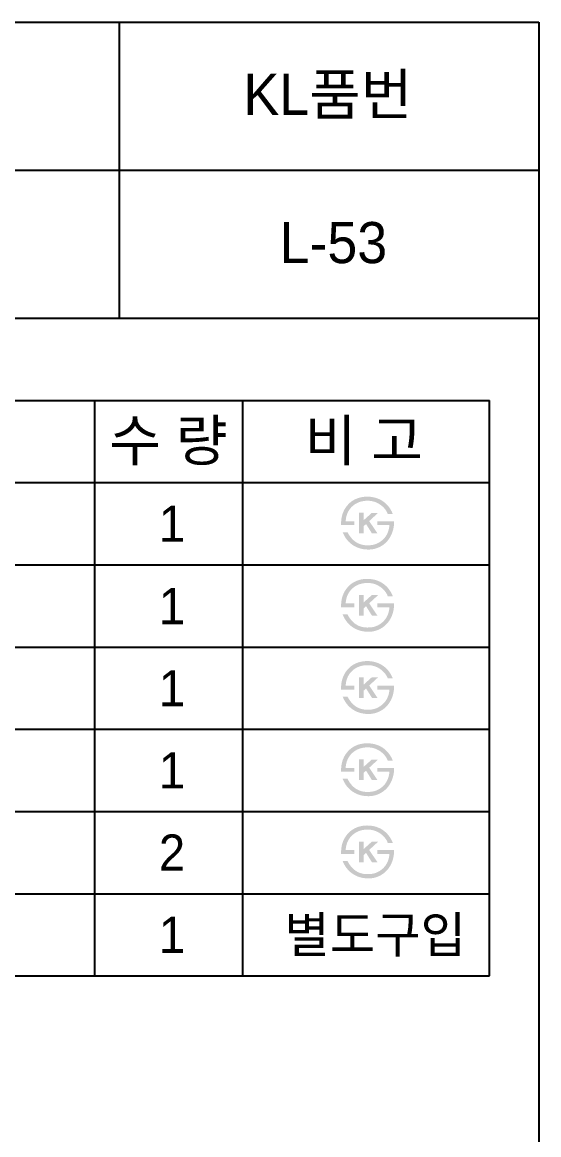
# Model space of a CAD drawing. Header units: millimetres. Extents: x 172273 to 179053, y 3729 to 6845.
# Drawn here: x 174056 to 174433, y 6033 to 6845 of the extents above; entities that cross this region are included whole.
import ezdxf
from ezdxf.enums import TextEntityAlignment as Align

# ---------------------------------------------------------------- set-up
doc = ezdxf.new("R2010")
doc.units = ezdxf.units.MM
doc.header["$LTSCALE"] = 0.5
doc.header["$MEASUREMENT"] = 0
doc.layers.add('TEXT', color=7, linetype='Continuous')
doc.layers.add('도각라인', color=7, linetype='Continuous')
doc.styles.add('타이틀', font='H2GTRM.TTF', dxfattribs={"height": 25})

msp = doc.modelspace()

# ---------------------------------------------------------------- hatches: boundary and pattern name
at = {"layer": 'TEXT'}
for points in [[(174288.41, 6478.3), (174288.39, 6478.79), (174288.38, 6479.28), (174288.37, 6479.77), (174288.38, 6480.26), (174288.4, 6480.74), (174288.43, 6481.23), (174288.47, 6481.71), (174288.51, 6482.18), (174288.57, 6482.66), (174288.64, 6483.13), (174288.72, 6483.6), (174288.81, 6484.07), (174288.91, 6484.53), (174289.02, 6485), (174289.14, 6485.46), (174289.27, 6485.92), (174289.41, 6486.38), (174289.57, 6486.84), (174289.73, 6487.29), (174289.91, 6487.73), (174290.1, 6488.16), (174290.29, 6488.59), (174290.49, 6489.02), (174290.71, 6489.43), (174290.93, 6489.84), (174291.17, 6490.24), (174291.41, 6490.63), (174291.67, 6491.02), (174291.93, 6491.4), (174292.2, 6491.77), (174292.49, 6492.14), (174293.09, 6492.87), (174293.42, 6493.24), (174293.75, 6493.6), (174294.09, 6493.94), (174294.43, 6494.27), (174294.79, 6494.6), (174295.15, 6494.91), (174295.53, 6495.21), (174295.91, 6495.5), (174296.3, 6495.78), (174296.7, 6496.05), (174297.1, 6496.3), (174297.52, 6496.55), (174297.94, 6496.79), (174298.37, 6497.01), (174298.81, 6497.22), (174299.3, 6497.44), (174299.79, 6497.65), (174300.29, 6497.84), (174300.79, 6498.02), (174301.3, 6498.18), (174301.82, 6498.33), (174302.35, 6498.46), (174302.88, 6498.59), (174303.43, 6498.69), (174303.97, 6498.79), (174304.53, 6498.87), (174305.09, 6498.94), (174305.66, 6498.99), (174306.24, 6499.03), (174306.83, 6499.06), (174307.42, 6499.07), (174308.34, 6499.04), (174308.79, 6499.02), (174309.23, 6498.99), (174309.67, 6498.95), (174310.11, 6498.9), (174310.54, 6498.84), (174310.97, 6498.78), (174311.39, 6498.71), (174311.81, 6498.63), (174312.22, 6498.55), (174312.63, 6498.45), (174313.04, 6498.35), (174313.44, 6498.25), (174313.83, 6498.13), (174314.22, 6498.01), (174314.61, 6497.87), (174314.99, 6497.74), (174315.37, 6497.59), (174315.74, 6497.43), (174316.11, 6497.27), (174316.47, 6497.1), (174316.83, 6496.93), (174317.18, 6496.74), (174317.53, 6496.55), (174317.88, 6496.35), (174318.22, 6496.14), (174318.56, 6495.93), (174318.89, 6495.7), (174319.22, 6495.47), (174319.54, 6495.23), (174319.86, 6494.99), (174320.36, 6494.57), (174320.85, 6494.14), (174321.32, 6493.7), (174321.78, 6493.23), (174322.23, 6492.76), (174322.66, 6492.26), (174323.07, 6491.75), (174323.47, 6491.22), (174323.85, 6490.67), (174324.22, 6490.11), (174324.57, 6489.53), (174324.91, 6488.93), (174325.24, 6488.32), (174325.54, 6487.69), (174325.84, 6487.05), (174326.11, 6486.39), (174326.11, 6486.39), (174322.39, 6486.39), (174322.39, 6486.39), (174322.32, 6486.6), (174322.24, 6486.81), (174322.16, 6487.02), (174322.07, 6487.22), (174321.98, 6487.43), (174321.89, 6487.64), (174321.79, 6487.84), (174321.68, 6488.04), (174321.57, 6488.24), (174321.46, 6488.45), (174321.34, 6488.65), (174321.21, 6488.84), (174321.08, 6489.04), (174320.95, 6489.24), (174320.81, 6489.44), (174320.67, 6489.63), (174320.52, 6489.82), (174320.37, 6490.02), (174320.05, 6490.4), (174319.72, 6490.78), (174319.36, 6491.15), (174318.99, 6491.52), (174318.6, 6491.88), (174318.18, 6492.24), (174317.75, 6492.6), (174317.48, 6492.81), (174317.2, 6493.02), (174316.92, 6493.22), (174316.63, 6493.41), (174316.35, 6493.6), (174316.06, 6493.78), (174315.77, 6493.95), (174315.47, 6494.12), (174315.18, 6494.28), (174314.88, 6494.43), (174314.58, 6494.58), (174314.28, 6494.71), (174313.97, 6494.85), (174313.67, 6494.97), (174313.36, 6495.09), (174313.05, 6495.2), (174312.73, 6495.31), (174312.42, 6495.41), (174312.1, 6495.5), (174311.78, 6495.58), (174311.45, 6495.66), (174311.13, 6495.73), (174310.8, 6495.79), (174310.47, 6495.85), (174310.14, 6495.9), (174309.8, 6495.95), (174309.47, 6495.98), (174309.13, 6496.01), (174308.79, 6496.04), (174308.44, 6496.06), (174308.1, 6496.07), (174307.75, 6496.07), (174307.33, 6496.06), (174306.92, 6496.05), (174306.51, 6496.03), (174306.11, 6496.01), (174305.71, 6495.97), (174305.32, 6495.93), (174304.93, 6495.88), (174304.54, 6495.82), (174304.16, 6495.75), (174303.78, 6495.68), (174303.41, 6495.6), (174303.04, 6495.51), (174302.68, 6495.41), (174302.32, 6495.3), (174301.96, 6495.19), (174301.61, 6495.07), (174301.27, 6494.94), (174300.93, 6494.8), (174300.59, 6494.66), (174300.26, 6494.5), (174299.93, 6494.34), (174299.61, 6494.17), (174299.29, 6494), (174298.97, 6493.81), (174298.66, 6493.62), (174298.36, 6493.42), (174298.06, 6493.22), (174297.76, 6493), (174297.47, 6492.78), (174297.18, 6492.55), (174296.9, 6492.31), (174296.62, 6492.06), (174296.34, 6491.8), (174296.07, 6491.53), (174295.81, 6491.26), (174295.55, 6490.98), (174295.3, 6490.7), (174295.06, 6490.41), (174294.83, 6490.12), (174294.61, 6489.82), (174294.4, 6489.52), (174294.19, 6489.21), (174293.99, 6488.9), (174293.8, 6488.58), (174293.62, 6488.26), (174293.44, 6487.93), (174293.28, 6487.59), (174293.12, 6487.25), (174292.97, 6486.91), (174292.83, 6486.56), (174292.7, 6486.21), (174292.57, 6485.85), (174292.46, 6485.48), (174292.35, 6485.11), (174292.25, 6484.73), (174292.16, 6484.35), (174292.07, 6483.97), (174292, 6483.58), (174291.93, 6483.18), (174291.87, 6482.78), (174291.82, 6482.37), (174291.78, 6481.96), (174291.74, 6481.54), (174291.71, 6481.12), (174291.72, 6481.12), (174297.93, 6481.12), (174297.93, 6481.12), (174297.93, 6481.12), (174297.93, 6478.3), (174297.93, 6478.3), (174297.93, 6478.3), (174288.41, 6478.3)], [(174327.02, 6481.12), (174327.02, 6480.59), (174327.02, 6480.07), (174327, 6479.55), (174326.97, 6479.03), (174326.93, 6478.51), (174326.88, 6478), (174326.82, 6477.49), (174326.75, 6476.98), (174326.66, 6476.48), (174326.56, 6475.98), (174326.46, 6475.48), (174326.34, 6474.99), (174326.21, 6474.5), (174326.07, 6474.01), (174325.92, 6473.53), (174325.75, 6473.05), (174325.59, 6472.58), (174325.41, 6472.13), (174325.22, 6471.68), (174325.03, 6471.23), (174324.82, 6470.8), (174324.6, 6470.37), (174324.38, 6469.95), (174324.14, 6469.53), (174323.9, 6469.13), (174323.65, 6468.73), (174323.38, 6468.33), (174323.11, 6467.95), (174322.83, 6467.57), (174322.54, 6467.19), (174322.24, 6466.83), (174321.93, 6466.47), (174321.6, 6466.12), (174321.27, 6465.78), (174320.94, 6465.45), (174320.59, 6465.13), (174320.24, 6464.82), (174319.89, 6464.52), (174319.52, 6464.23), (174319.15, 6463.95), (174318.78, 6463.69), (174318.39, 6463.43), (174318, 6463.18), (174317.6, 6462.94), (174317.2, 6462.71), (174316.79, 6462.49), (174316.37, 6462.29), (174315.95, 6462.09), (174315.51, 6461.89), (174315.06, 6461.71), (174314.61, 6461.54), (174314.16, 6461.38), (174313.71, 6461.23), (174313.25, 6461.1), (174312.79, 6460.98), (174312.33, 6460.87), (174311.86, 6460.78), (174311.39, 6460.7), (174310.91, 6460.63), (174310.43, 6460.57), (174309.95, 6460.53), (174309.46, 6460.49), (174308.97, 6460.47), (174308.48, 6460.47), (174307.68, 6460.47), (174306.89, 6460.51), (174306.12, 6460.56), (174305.36, 6460.64), (174304.61, 6460.75), (174304.24, 6460.81), (174303.87, 6460.88), (174303.51, 6460.95), (174303.15, 6461.04), (174302.79, 6461.12), (174302.44, 6461.22), (174302.09, 6461.31), (174301.74, 6461.42), (174301.39, 6461.53), (174301.05, 6461.65), (174300.71, 6461.77), (174300.38, 6461.9), (174300.04, 6462.04), (174299.71, 6462.18), (174299.39, 6462.33), (174299.06, 6462.49), (174298.74, 6462.65), (174298.43, 6462.81), (174298.11, 6462.99), (174297.8, 6463.17), (174297.49, 6463.35), (174296.86, 6463.75), (174296.55, 6463.97), (174296.24, 6464.19), (174295.93, 6464.41), (174295.63, 6464.65), (174295.34, 6464.88), (174295.05, 6465.13), (174294.76, 6465.38), (174294.48, 6465.63), (174294.21, 6465.89), (174293.94, 6466.16), (174293.68, 6466.43), (174293.42, 6466.71), (174293.17, 6467), (174292.92, 6467.29), (174292.68, 6467.59), (174292.44, 6467.89), (174292.21, 6468.2), (174291.98, 6468.51), (174291.76, 6468.83), (174291.54, 6469.16), (174291.33, 6469.49), (174291.12, 6469.83), (174290.92, 6470.17), (174290.72, 6470.52), (174290.53, 6470.88), (174290.35, 6471.24), (174290.17, 6471.61), (174289.82, 6472.36), (174289.49, 6473.14), (174289.49, 6473.14), (174293.03, 6473.14), (174293.04, 6473.14), (174293.31, 6472.62), (174293.59, 6472.13), (174293.87, 6471.65), (174294.17, 6471.18), (174294.46, 6470.72), (174294.77, 6470.28), (174295.08, 6469.86), (174295.4, 6469.44), (174295.72, 6469.05), (174296.05, 6468.66), (174296.38, 6468.29), (174296.73, 6467.93), (174297.08, 6467.59), (174297.43, 6467.27), (174297.79, 6466.95), (174298.16, 6466.65), (174298.43, 6466.44), (174298.71, 6466.24), (174298.98, 6466.05), (174299.27, 6465.87), (174299.55, 6465.69), (174299.84, 6465.52), (174300.13, 6465.35), (174300.42, 6465.19), (174300.72, 6465.04), (174301.02, 6464.9), (174301.33, 6464.77), (174301.64, 6464.64), (174301.95, 6464.52), (174302.26, 6464.4), (174302.58, 6464.3), (174302.9, 6464.2), (174303.23, 6464.11), (174303.56, 6464.02), (174303.89, 6463.94), (174304.22, 6463.87), (174304.56, 6463.81), (174304.9, 6463.75), (174305.25, 6463.7), (174305.6, 6463.66), (174305.95, 6463.63), (174306.3, 6463.6), (174306.66, 6463.58), (174307.02, 6463.57), (174307.39, 6463.56), (174307.76, 6463.56), (174308.13, 6463.57), (174309.16, 6463.6), (174309.49, 6463.62), (174309.81, 6463.64), (174310.13, 6463.67), (174310.45, 6463.71), (174310.77, 6463.75), (174311.09, 6463.8), (174311.4, 6463.86), (174311.72, 6463.92), (174312.03, 6463.99), (174312.34, 6464.07), (174312.64, 6464.15), (174312.95, 6464.24), (174313.25, 6464.34), (174313.55, 6464.45), (174313.85, 6464.56), (174314.14, 6464.67), (174314.44, 6464.8), (174314.73, 6464.93), (174315.02, 6465.06), (174315.31, 6465.21), (174315.59, 6465.36), (174315.88, 6465.51), (174316.16, 6465.68), (174316.44, 6465.85), (174316.72, 6466.03), (174316.99, 6466.21), (174317.27, 6466.4), (174317.54, 6466.6), (174317.81, 6466.8), (174318.08, 6467.01), (174318.38, 6467.27), (174318.68, 6467.54), (174318.97, 6467.81), (174319.26, 6468.08), (174319.53, 6468.37), (174319.79, 6468.66), (174320.05, 6468.95), (174320.3, 6469.25), (174320.54, 6469.56), (174320.77, 6469.87), (174320.99, 6470.19), (174321.2, 6470.52), (174321.4, 6470.85), (174321.6, 6471.19), (174321.79, 6471.53), (174321.97, 6471.88), (174322.14, 6472.24), (174322.3, 6472.6), (174322.45, 6472.97), (174322.59, 6473.34), (174322.73, 6473.72), (174322.86, 6474.11), (174322.98, 6474.5), (174323.08, 6474.9), (174323.19, 6475.3), (174323.28, 6475.71), (174323.36, 6476.13), (174323.44, 6476.55), (174323.5, 6476.98), (174323.56, 6477.41), (174323.61, 6477.85), (174323.65, 6478.3), (174323.65, 6478.3), (174314.74, 6478.3), (174314.74, 6478.3), (174314.74, 6478.3), (174314.74, 6481.12), (174314.74, 6481.12), (174314.74, 6481.12), (174327.01, 6481.12)], [(174304.92, 6481.95), (174310.69, 6487.17), (174315.32, 6487.17), (174308.88, 6481.23), (174314.92, 6472.22), (174310.87, 6472.22), (174306.59, 6479.06), (174304.92, 6477.58), (174304.92, 6472.22), (174301.38, 6472.22), (174301.38, 6487.3), (174304.92, 6487.3)], [(174288.41, 6418.3), (174288.39, 6418.79), (174288.38, 6419.28), (174288.37, 6419.77), (174288.38, 6420.26), (174288.4, 6420.74), (174288.43, 6421.23), (174288.47, 6421.71), (174288.51, 6422.18), (174288.57, 6422.66), (174288.64, 6423.13), (174288.72, 6423.6), (174288.81, 6424.07), (174288.91, 6424.53), (174289.02, 6425), (174289.14, 6425.46), (174289.27, 6425.92), (174289.41, 6426.38), (174289.57, 6426.84), (174289.73, 6427.29), (174289.91, 6427.73), (174290.1, 6428.16), (174290.29, 6428.59), (174290.49, 6429.02), (174290.71, 6429.43), (174290.93, 6429.84), (174291.17, 6430.24), (174291.41, 6430.63), (174291.67, 6431.02), (174291.93, 6431.4), (174292.2, 6431.77), (174292.49, 6432.14), (174293.09, 6432.87), (174293.42, 6433.24), (174293.75, 6433.6), (174294.09, 6433.94), (174294.43, 6434.27), (174294.79, 6434.6), (174295.15, 6434.91), (174295.53, 6435.21), (174295.91, 6435.5), (174296.3, 6435.78), (174296.7, 6436.05), (174297.1, 6436.3), (174297.52, 6436.55), (174297.94, 6436.79), (174298.37, 6437.01), (174298.81, 6437.22), (174299.3, 6437.44), (174299.79, 6437.65), (174300.29, 6437.84), (174300.79, 6438.02), (174301.3, 6438.18), (174301.82, 6438.33), (174302.35, 6438.46), (174302.88, 6438.59), (174303.43, 6438.69), (174303.97, 6438.79), (174304.53, 6438.87), (174305.09, 6438.94), (174305.66, 6438.99), (174306.24, 6439.03), (174306.83, 6439.06), (174307.42, 6439.07), (174308.34, 6439.04), (174308.79, 6439.02), (174309.23, 6438.99), (174309.67, 6438.95), (174310.11, 6438.9), (174310.54, 6438.84), (174310.97, 6438.78), (174311.39, 6438.71), (174311.81, 6438.63), (174312.22, 6438.55), (174312.63, 6438.45), (174313.04, 6438.35), (174313.44, 6438.25), (174313.83, 6438.13), (174314.22, 6438.01), (174314.61, 6437.87), (174314.99, 6437.74), (174315.37, 6437.59), (174315.74, 6437.43), (174316.11, 6437.27), (174316.47, 6437.1), (174316.83, 6436.93), (174317.18, 6436.74), (174317.53, 6436.55), (174317.88, 6436.35), (174318.22, 6436.14), (174318.56, 6435.93), (174318.89, 6435.7), (174319.22, 6435.47), (174319.54, 6435.23), (174319.86, 6434.99), (174320.36, 6434.57), (174320.85, 6434.14), (174321.32, 6433.7), (174321.78, 6433.23), (174322.23, 6432.76), (174322.66, 6432.26), (174323.07, 6431.75), (174323.47, 6431.22), (174323.85, 6430.67), (174324.22, 6430.11), (174324.57, 6429.53), (174324.91, 6428.93), (174325.24, 6428.32), (174325.54, 6427.69), (174325.84, 6427.05), (174326.11, 6426.39), (174326.11, 6426.39), (174322.39, 6426.39), (174322.39, 6426.39), (174322.32, 6426.6), (174322.24, 6426.81), (174322.16, 6427.02), (174322.07, 6427.22), (174321.98, 6427.43), (174321.89, 6427.64), (174321.79, 6427.84), (174321.68, 6428.04), (174321.57, 6428.24), (174321.46, 6428.45), (174321.34, 6428.65), (174321.21, 6428.84), (174321.08, 6429.04), (174320.95, 6429.24), (174320.81, 6429.44), (174320.67, 6429.63), (174320.52, 6429.82), (174320.37, 6430.02), (174320.05, 6430.4), (174319.72, 6430.78), (174319.36, 6431.15), (174318.99, 6431.52), (174318.6, 6431.88), (174318.18, 6432.24), (174317.75, 6432.6), (174317.48, 6432.81), (174317.2, 6433.02), (174316.92, 6433.22), (174316.63, 6433.41), (174316.35, 6433.6), (174316.06, 6433.78), (174315.77, 6433.95), (174315.47, 6434.12), (174315.18, 6434.28), (174314.88, 6434.43), (174314.58, 6434.58), (174314.28, 6434.71), (174313.97, 6434.85), (174313.67, 6434.97), (174313.36, 6435.09), (174313.05, 6435.2), (174312.73, 6435.31), (174312.42, 6435.41), (174312.1, 6435.5), (174311.78, 6435.58), (174311.45, 6435.66), (174311.13, 6435.73), (174310.8, 6435.79), (174310.47, 6435.85), (174310.14, 6435.9), (174309.8, 6435.95), (174309.47, 6435.98), (174309.13, 6436.01), (174308.79, 6436.04), (174308.44, 6436.06), (174308.1, 6436.07), (174307.75, 6436.07), (174307.33, 6436.06), (174306.92, 6436.05), (174306.51, 6436.03), (174306.11, 6436.01), (174305.71, 6435.97), (174305.32, 6435.93), (174304.93, 6435.88), (174304.54, 6435.82), (174304.16, 6435.75), (174303.78, 6435.68), (174303.41, 6435.6), (174303.04, 6435.51), (174302.68, 6435.41), (174302.32, 6435.3), (174301.96, 6435.19), (174301.61, 6435.07), (174301.27, 6434.94), (174300.93, 6434.8), (174300.59, 6434.66), (174300.26, 6434.5), (174299.93, 6434.34), (174299.61, 6434.17), (174299.29, 6434), (174298.97, 6433.81), (174298.66, 6433.62), (174298.36, 6433.42), (174298.06, 6433.22), (174297.76, 6433), (174297.47, 6432.78), (174297.18, 6432.55), (174296.9, 6432.31), (174296.62, 6432.06), (174296.34, 6431.8), (174296.07, 6431.53), (174295.81, 6431.26), (174295.55, 6430.98), (174295.3, 6430.7), (174295.06, 6430.41), (174294.83, 6430.12), (174294.61, 6429.82), (174294.4, 6429.52), (174294.19, 6429.21), (174293.99, 6428.9), (174293.8, 6428.58), (174293.62, 6428.26), (174293.44, 6427.93), (174293.28, 6427.59), (174293.12, 6427.25), (174292.97, 6426.91), (174292.83, 6426.56), (174292.7, 6426.21), (174292.57, 6425.85), (174292.46, 6425.48), (174292.35, 6425.11), (174292.25, 6424.73), (174292.16, 6424.35), (174292.07, 6423.97), (174292, 6423.58), (174291.93, 6423.18), (174291.87, 6422.78), (174291.82, 6422.37), (174291.78, 6421.96), (174291.74, 6421.54), (174291.71, 6421.12), (174291.72, 6421.12), (174297.93, 6421.12), (174297.93, 6421.12), (174297.93, 6421.12), (174297.93, 6418.3), (174297.93, 6418.3), (174297.93, 6418.3), (174288.41, 6418.3)], [(174304.92, 6421.95), (174310.69, 6427.17), (174315.32, 6427.17), (174308.88, 6421.23), (174314.92, 6412.22), (174310.87, 6412.22), (174306.59, 6419.06), (174304.92, 6417.58), (174304.92, 6412.22), (174301.38, 6412.22), (174301.38, 6427.3), (174304.92, 6427.3)], [(174327.02, 6421.12), (174327.02, 6420.59), (174327.02, 6420.07), (174327, 6419.55), (174326.97, 6419.03), (174326.93, 6418.51), (174326.88, 6418), (174326.82, 6417.49), (174326.75, 6416.98), (174326.66, 6416.48), (174326.56, 6415.98), (174326.46, 6415.48), (174326.34, 6414.99), (174326.21, 6414.5), (174326.07, 6414.01), (174325.92, 6413.53), (174325.75, 6413.05), (174325.59, 6412.58), (174325.41, 6412.13), (174325.22, 6411.68), (174325.03, 6411.23), (174324.82, 6410.8), (174324.6, 6410.37), (174324.38, 6409.95), (174324.14, 6409.53), (174323.9, 6409.13), (174323.65, 6408.73), (174323.38, 6408.33), (174323.11, 6407.95), (174322.83, 6407.57), (174322.54, 6407.19), (174322.24, 6406.83), (174321.93, 6406.47), (174321.6, 6406.12), (174321.27, 6405.78), (174320.94, 6405.45), (174320.59, 6405.13), (174320.24, 6404.82), (174319.89, 6404.52), (174319.52, 6404.23), (174319.15, 6403.95), (174318.78, 6403.69), (174318.39, 6403.43), (174318, 6403.18), (174317.6, 6402.94), (174317.2, 6402.71), (174316.79, 6402.49), (174316.37, 6402.29), (174315.95, 6402.09), (174315.51, 6401.89), (174315.06, 6401.71), (174314.61, 6401.54), (174314.16, 6401.38), (174313.71, 6401.23), (174313.25, 6401.1), (174312.79, 6400.98), (174312.33, 6400.87), (174311.86, 6400.78), (174311.39, 6400.7), (174310.91, 6400.63), (174310.43, 6400.57), (174309.95, 6400.53), (174309.46, 6400.49), (174308.97, 6400.47), (174308.48, 6400.47), (174307.68, 6400.47), (174306.89, 6400.51), (174306.12, 6400.56), (174305.36, 6400.64), (174304.61, 6400.75), (174304.24, 6400.81), (174303.87, 6400.88), (174303.51, 6400.95), (174303.15, 6401.04), (174302.79, 6401.12), (174302.44, 6401.22), (174302.09, 6401.31), (174301.74, 6401.42), (174301.39, 6401.53), (174301.05, 6401.65), (174300.71, 6401.77), (174300.38, 6401.9), (174300.04, 6402.04), (174299.71, 6402.18), (174299.39, 6402.33), (174299.06, 6402.49), (174298.74, 6402.65), (174298.43, 6402.81), (174298.11, 6402.99), (174297.8, 6403.17), (174297.49, 6403.35), (174296.86, 6403.75), (174296.55, 6403.97), (174296.24, 6404.19), (174295.93, 6404.41), (174295.63, 6404.65), (174295.34, 6404.88), (174295.05, 6405.13), (174294.76, 6405.38), (174294.48, 6405.63), (174294.21, 6405.89), (174293.94, 6406.16), (174293.68, 6406.43), (174293.42, 6406.71), (174293.17, 6407), (174292.92, 6407.29), (174292.68, 6407.59), (174292.44, 6407.89), (174292.21, 6408.2), (174291.98, 6408.51), (174291.76, 6408.83), (174291.54, 6409.16), (174291.33, 6409.49), (174291.12, 6409.83), (174290.92, 6410.17), (174290.72, 6410.52), (174290.53, 6410.88), (174290.35, 6411.24), (174290.17, 6411.61), (174289.82, 6412.36), (174289.49, 6413.14), (174289.49, 6413.14), (174293.03, 6413.14), (174293.04, 6413.14), (174293.31, 6412.62), (174293.59, 6412.13), (174293.87, 6411.65), (174294.17, 6411.18), (174294.46, 6410.72), (174294.77, 6410.28), (174295.08, 6409.86), (174295.4, 6409.44), (174295.72, 6409.05), (174296.05, 6408.66), (174296.38, 6408.29), (174296.73, 6407.93), (174297.08, 6407.59), (174297.43, 6407.27), (174297.79, 6406.95), (174298.16, 6406.65), (174298.43, 6406.44), (174298.71, 6406.24), (174298.98, 6406.05), (174299.27, 6405.87), (174299.55, 6405.69), (174299.84, 6405.52), (174300.13, 6405.35), (174300.42, 6405.19), (174300.72, 6405.04), (174301.02, 6404.9), (174301.33, 6404.77), (174301.64, 6404.64), (174301.95, 6404.52), (174302.26, 6404.4), (174302.58, 6404.3), (174302.9, 6404.2), (174303.23, 6404.11), (174303.56, 6404.02), (174303.89, 6403.94), (174304.22, 6403.87), (174304.56, 6403.81), (174304.9, 6403.75), (174305.25, 6403.7), (174305.6, 6403.66), (174305.95, 6403.63), (174306.3, 6403.6), (174306.66, 6403.58), (174307.02, 6403.57), (174307.39, 6403.56), (174307.76, 6403.56), (174308.13, 6403.57), (174309.16, 6403.6), (174309.49, 6403.62), (174309.81, 6403.64), (174310.13, 6403.67), (174310.45, 6403.71), (174310.77, 6403.75), (174311.09, 6403.8), (174311.4, 6403.86), (174311.72, 6403.92), (174312.03, 6403.99), (174312.34, 6404.07), (174312.64, 6404.15), (174312.95, 6404.24), (174313.25, 6404.34), (174313.55, 6404.45), (174313.85, 6404.56), (174314.14, 6404.67), (174314.44, 6404.8), (174314.73, 6404.93), (174315.02, 6405.06), (174315.31, 6405.21), (174315.59, 6405.36), (174315.88, 6405.51), (174316.16, 6405.68), (174316.44, 6405.85), (174316.72, 6406.03), (174316.99, 6406.21), (174317.27, 6406.4), (174317.54, 6406.6), (174317.81, 6406.8), (174318.08, 6407.01), (174318.38, 6407.27), (174318.68, 6407.54), (174318.97, 6407.81), (174319.26, 6408.08), (174319.53, 6408.37), (174319.79, 6408.66), (174320.05, 6408.95), (174320.3, 6409.25), (174320.54, 6409.56), (174320.77, 6409.87), (174320.99, 6410.19), (174321.2, 6410.52), (174321.4, 6410.85), (174321.6, 6411.19), (174321.79, 6411.53), (174321.97, 6411.88), (174322.14, 6412.24), (174322.3, 6412.6), (174322.45, 6412.97), (174322.59, 6413.34), (174322.73, 6413.72), (174322.86, 6414.11), (174322.98, 6414.5), (174323.08, 6414.9), (174323.19, 6415.3), (174323.28, 6415.71), (174323.36, 6416.13), (174323.44, 6416.55), (174323.5, 6416.98), (174323.56, 6417.41), (174323.61, 6417.85), (174323.65, 6418.3), (174323.65, 6418.3), (174314.74, 6418.3), (174314.74, 6418.3), (174314.74, 6418.3), (174314.74, 6421.12), (174314.74, 6421.12), (174314.74, 6421.12), (174327.01, 6421.12)], [(174288.41, 6358.3), (174288.39, 6358.79), (174288.38, 6359.28), (174288.37, 6359.77), (174288.38, 6360.26), (174288.4, 6360.74), (174288.43, 6361.23), (174288.47, 6361.71), (174288.51, 6362.18), (174288.57, 6362.66), (174288.64, 6363.13), (174288.72, 6363.6), (174288.81, 6364.07), (174288.91, 6364.53), (174289.02, 6365), (174289.14, 6365.46), (174289.27, 6365.92), (174289.41, 6366.38), (174289.57, 6366.84), (174289.73, 6367.29), (174289.91, 6367.73), (174290.1, 6368.16), (174290.29, 6368.59), (174290.49, 6369.02), (174290.71, 6369.43), (174290.93, 6369.84), (174291.17, 6370.24), (174291.41, 6370.63), (174291.67, 6371.02), (174291.93, 6371.4), (174292.2, 6371.77), (174292.49, 6372.14), (174293.09, 6372.87), (174293.42, 6373.24), (174293.75, 6373.6), (174294.09, 6373.94), (174294.43, 6374.27), (174294.79, 6374.6), (174295.15, 6374.91), (174295.53, 6375.21), (174295.91, 6375.5), (174296.3, 6375.78), (174296.7, 6376.05), (174297.1, 6376.3), (174297.52, 6376.55), (174297.94, 6376.79), (174298.37, 6377.01), (174298.81, 6377.22), (174299.3, 6377.44), (174299.79, 6377.65), (174300.29, 6377.84), (174300.79, 6378.02), (174301.3, 6378.18), (174301.82, 6378.33), (174302.35, 6378.46), (174302.88, 6378.59), (174303.43, 6378.69), (174303.97, 6378.79), (174304.53, 6378.87), (174305.09, 6378.94), (174305.66, 6378.99), (174306.24, 6379.03), (174306.83, 6379.06), (174307.42, 6379.07), (174308.34, 6379.04), (174308.79, 6379.02), (174309.23, 6378.99), (174309.67, 6378.95), (174310.11, 6378.9), (174310.54, 6378.84), (174310.97, 6378.78), (174311.39, 6378.71), (174311.81, 6378.63), (174312.22, 6378.55), (174312.63, 6378.45), (174313.04, 6378.35), (174313.44, 6378.25), (174313.83, 6378.13), (174314.22, 6378.01), (174314.61, 6377.87), (174314.99, 6377.74), (174315.37, 6377.59), (174315.74, 6377.43), (174316.11, 6377.27), (174316.47, 6377.1), (174316.83, 6376.93), (174317.18, 6376.74), (174317.53, 6376.55), (174317.88, 6376.35), (174318.22, 6376.14), (174318.56, 6375.93), (174318.89, 6375.7), (174319.22, 6375.47), (174319.54, 6375.23), (174319.86, 6374.99), (174320.36, 6374.57), (174320.85, 6374.14), (174321.32, 6373.7), (174321.78, 6373.23), (174322.23, 6372.76), (174322.66, 6372.26), (174323.07, 6371.75), (174323.47, 6371.22), (174323.85, 6370.67), (174324.22, 6370.11), (174324.57, 6369.53), (174324.91, 6368.93), (174325.24, 6368.32), (174325.54, 6367.69), (174325.84, 6367.05), (174326.11, 6366.39), (174326.11, 6366.39), (174322.39, 6366.39), (174322.39, 6366.39), (174322.32, 6366.6), (174322.24, 6366.81), (174322.16, 6367.02), (174322.07, 6367.22), (174321.98, 6367.43), (174321.89, 6367.64), (174321.79, 6367.84), (174321.68, 6368.04), (174321.57, 6368.24), (174321.46, 6368.45), (174321.34, 6368.65), (174321.21, 6368.84), (174321.08, 6369.04), (174320.95, 6369.24), (174320.81, 6369.44), (174320.67, 6369.63), (174320.52, 6369.82), (174320.37, 6370.02), (174320.05, 6370.4), (174319.72, 6370.78), (174319.36, 6371.15), (174318.99, 6371.52), (174318.6, 6371.88), (174318.18, 6372.24), (174317.75, 6372.6), (174317.48, 6372.81), (174317.2, 6373.02), (174316.92, 6373.22), (174316.63, 6373.41), (174316.35, 6373.6), (174316.06, 6373.78), (174315.77, 6373.95), (174315.47, 6374.12), (174315.18, 6374.28), (174314.88, 6374.43), (174314.58, 6374.58), (174314.28, 6374.71), (174313.97, 6374.85), (174313.67, 6374.97), (174313.36, 6375.09), (174313.05, 6375.2), (174312.73, 6375.31), (174312.42, 6375.41), (174312.1, 6375.5), (174311.78, 6375.58), (174311.45, 6375.66), (174311.13, 6375.73), (174310.8, 6375.79), (174310.47, 6375.85), (174310.14, 6375.9), (174309.8, 6375.95), (174309.47, 6375.98), (174309.13, 6376.01), (174308.79, 6376.04), (174308.44, 6376.06), (174308.1, 6376.07), (174307.75, 6376.07), (174307.33, 6376.06), (174306.92, 6376.05), (174306.51, 6376.03), (174306.11, 6376.01), (174305.71, 6375.97), (174305.32, 6375.93), (174304.93, 6375.88), (174304.54, 6375.82), (174304.16, 6375.75), (174303.78, 6375.68), (174303.41, 6375.6), (174303.04, 6375.51), (174302.68, 6375.41), (174302.32, 6375.3), (174301.96, 6375.19), (174301.61, 6375.07), (174301.27, 6374.94), (174300.93, 6374.8), (174300.59, 6374.66), (174300.26, 6374.5), (174299.93, 6374.34), (174299.61, 6374.17), (174299.29, 6374), (174298.97, 6373.81), (174298.66, 6373.62), (174298.36, 6373.42), (174298.06, 6373.22), (174297.76, 6373), (174297.47, 6372.78), (174297.18, 6372.55), (174296.9, 6372.31), (174296.62, 6372.06), (174296.34, 6371.8), (174296.07, 6371.53), (174295.81, 6371.26), (174295.55, 6370.98), (174295.3, 6370.7), (174295.06, 6370.41), (174294.83, 6370.12), (174294.61, 6369.82), (174294.4, 6369.52), (174294.19, 6369.21), (174293.99, 6368.9), (174293.8, 6368.58), (174293.62, 6368.26), (174293.44, 6367.93), (174293.28, 6367.59), (174293.12, 6367.25), (174292.97, 6366.91), (174292.83, 6366.56), (174292.7, 6366.21), (174292.57, 6365.85), (174292.46, 6365.48), (174292.35, 6365.11), (174292.25, 6364.73), (174292.16, 6364.35), (174292.07, 6363.97), (174292, 6363.58), (174291.93, 6363.18), (174291.87, 6362.78), (174291.82, 6362.37), (174291.78, 6361.96), (174291.74, 6361.54), (174291.71, 6361.12), (174291.72, 6361.12), (174297.93, 6361.12), (174297.93, 6361.12), (174297.93, 6361.12), (174297.93, 6358.3), (174297.93, 6358.3), (174297.93, 6358.3), (174288.41, 6358.3)], [(174304.92, 6361.95), (174310.69, 6367.17), (174315.32, 6367.17), (174308.88, 6361.23), (174314.92, 6352.22), (174310.87, 6352.22), (174306.59, 6359.06), (174304.92, 6357.58), (174304.92, 6352.22), (174301.38, 6352.22), (174301.38, 6367.3), (174304.92, 6367.3)], [(174327.02, 6361.12), (174327.02, 6360.59), (174327.02, 6360.07), (174327, 6359.55), (174326.97, 6359.03), (174326.93, 6358.51), (174326.88, 6358), (174326.82, 6357.49), (174326.75, 6356.98), (174326.66, 6356.48), (174326.56, 6355.98), (174326.46, 6355.48), (174326.34, 6354.99), (174326.21, 6354.5), (174326.07, 6354.01), (174325.92, 6353.53), (174325.75, 6353.05), (174325.59, 6352.58), (174325.41, 6352.13), (174325.22, 6351.68), (174325.03, 6351.23), (174324.82, 6350.8), (174324.6, 6350.37), (174324.38, 6349.95), (174324.14, 6349.53), (174323.9, 6349.13), (174323.65, 6348.73), (174323.38, 6348.33), (174323.11, 6347.95), (174322.83, 6347.57), (174322.54, 6347.19), (174322.24, 6346.83), (174321.93, 6346.47), (174321.6, 6346.12), (174321.27, 6345.78), (174320.94, 6345.45), (174320.59, 6345.13), (174320.24, 6344.82), (174319.89, 6344.52), (174319.52, 6344.23), (174319.15, 6343.95), (174318.78, 6343.69), (174318.39, 6343.43), (174318, 6343.18), (174317.6, 6342.94), (174317.2, 6342.71), (174316.79, 6342.49), (174316.37, 6342.29), (174315.95, 6342.09), (174315.51, 6341.89), (174315.06, 6341.71), (174314.61, 6341.54), (174314.16, 6341.38), (174313.71, 6341.23), (174313.25, 6341.1), (174312.79, 6340.98), (174312.33, 6340.87), (174311.86, 6340.78), (174311.39, 6340.7), (174310.91, 6340.63), (174310.43, 6340.57), (174309.95, 6340.53), (174309.46, 6340.49), (174308.97, 6340.47), (174308.48, 6340.47), (174307.68, 6340.47), (174306.89, 6340.51), (174306.12, 6340.56), (174305.36, 6340.64), (174304.61, 6340.75), (174304.24, 6340.81), (174303.87, 6340.88), (174303.51, 6340.95), (174303.15, 6341.04), (174302.79, 6341.12), (174302.44, 6341.22), (174302.09, 6341.31), (174301.74, 6341.42), (174301.39, 6341.53), (174301.05, 6341.65), (174300.71, 6341.77), (174300.38, 6341.9), (174300.04, 6342.04), (174299.71, 6342.18), (174299.39, 6342.33), (174299.06, 6342.49), (174298.74, 6342.65), (174298.43, 6342.81), (174298.11, 6342.99), (174297.8, 6343.17), (174297.49, 6343.35), (174296.86, 6343.75), (174296.55, 6343.97), (174296.24, 6344.19), (174295.93, 6344.41), (174295.63, 6344.65), (174295.34, 6344.88), (174295.05, 6345.13), (174294.76, 6345.38), (174294.48, 6345.63), (174294.21, 6345.89), (174293.94, 6346.16), (174293.68, 6346.43), (174293.42, 6346.71), (174293.17, 6347), (174292.92, 6347.29), (174292.68, 6347.59), (174292.44, 6347.89), (174292.21, 6348.2), (174291.98, 6348.51), (174291.76, 6348.83), (174291.54, 6349.16), (174291.33, 6349.49), (174291.12, 6349.83), (174290.92, 6350.17), (174290.72, 6350.52), (174290.53, 6350.88), (174290.35, 6351.24), (174290.17, 6351.61), (174289.82, 6352.36), (174289.49, 6353.14), (174289.49, 6353.14), (174293.03, 6353.14), (174293.04, 6353.14), (174293.31, 6352.62), (174293.59, 6352.13), (174293.87, 6351.65), (174294.17, 6351.18), (174294.46, 6350.72), (174294.77, 6350.28), (174295.08, 6349.86), (174295.4, 6349.44), (174295.72, 6349.05), (174296.05, 6348.66), (174296.38, 6348.29), (174296.73, 6347.93), (174297.08, 6347.59), (174297.43, 6347.27), (174297.79, 6346.95), (174298.16, 6346.65), (174298.43, 6346.44), (174298.71, 6346.24), (174298.98, 6346.05), (174299.27, 6345.87), (174299.55, 6345.69), (174299.84, 6345.52), (174300.13, 6345.35), (174300.42, 6345.19), (174300.72, 6345.04), (174301.02, 6344.9), (174301.33, 6344.77), (174301.64, 6344.64), (174301.95, 6344.52), (174302.26, 6344.4), (174302.58, 6344.3), (174302.9, 6344.2), (174303.23, 6344.11), (174303.56, 6344.02), (174303.89, 6343.94), (174304.22, 6343.87), (174304.56, 6343.81), (174304.9, 6343.75), (174305.25, 6343.7), (174305.6, 6343.66), (174305.95, 6343.63), (174306.3, 6343.6), (174306.66, 6343.58), (174307.02, 6343.57), (174307.39, 6343.56), (174307.76, 6343.56), (174308.13, 6343.57), (174309.16, 6343.6), (174309.49, 6343.62), (174309.81, 6343.64), (174310.13, 6343.67), (174310.45, 6343.71), (174310.77, 6343.75), (174311.09, 6343.8), (174311.4, 6343.86), (174311.72, 6343.92), (174312.03, 6343.99), (174312.34, 6344.07), (174312.64, 6344.15), (174312.95, 6344.24), (174313.25, 6344.34), (174313.55, 6344.45), (174313.85, 6344.56), (174314.14, 6344.67), (174314.44, 6344.8), (174314.73, 6344.93), (174315.02, 6345.06), (174315.31, 6345.21), (174315.59, 6345.36), (174315.88, 6345.51), (174316.16, 6345.68), (174316.44, 6345.85), (174316.72, 6346.03), (174316.99, 6346.21), (174317.27, 6346.4), (174317.54, 6346.6), (174317.81, 6346.8), (174318.08, 6347.01), (174318.38, 6347.27), (174318.68, 6347.54), (174318.97, 6347.81), (174319.26, 6348.08), (174319.53, 6348.37), (174319.79, 6348.66), (174320.05, 6348.95), (174320.3, 6349.25), (174320.54, 6349.56), (174320.77, 6349.87), (174320.99, 6350.19), (174321.2, 6350.52), (174321.4, 6350.85), (174321.6, 6351.19), (174321.79, 6351.53), (174321.97, 6351.88), (174322.14, 6352.24), (174322.3, 6352.6), (174322.45, 6352.97), (174322.59, 6353.34), (174322.73, 6353.72), (174322.86, 6354.11), (174322.98, 6354.5), (174323.08, 6354.9), (174323.19, 6355.3), (174323.28, 6355.71), (174323.36, 6356.13), (174323.44, 6356.55), (174323.5, 6356.98), (174323.56, 6357.41), (174323.61, 6357.85), (174323.65, 6358.3), (174323.65, 6358.3), (174314.74, 6358.3), (174314.74, 6358.3), (174314.74, 6358.3), (174314.74, 6361.12), (174314.74, 6361.12), (174314.74, 6361.12), (174327.01, 6361.12)], [(174288.41, 6298.3), (174288.39, 6298.79), (174288.38, 6299.28), (174288.37, 6299.77), (174288.38, 6300.26), (174288.4, 6300.74), (174288.43, 6301.23), (174288.47, 6301.71), (174288.51, 6302.18), (174288.57, 6302.66), (174288.64, 6303.13), (174288.72, 6303.6), (174288.81, 6304.07), (174288.91, 6304.53), (174289.02, 6305), (174289.14, 6305.46), (174289.27, 6305.92), (174289.41, 6306.38), (174289.57, 6306.84), (174289.73, 6307.29), (174289.91, 6307.73), (174290.1, 6308.16), (174290.29, 6308.59), (174290.49, 6309.02), (174290.71, 6309.43), (174290.93, 6309.84), (174291.17, 6310.24), (174291.41, 6310.63), (174291.67, 6311.02), (174291.93, 6311.4), (174292.2, 6311.77), (174292.49, 6312.14), (174293.09, 6312.87), (174293.42, 6313.24), (174293.75, 6313.6), (174294.09, 6313.94), (174294.43, 6314.27), (174294.79, 6314.6), (174295.15, 6314.91), (174295.53, 6315.21), (174295.91, 6315.5), (174296.3, 6315.78), (174296.7, 6316.05), (174297.1, 6316.3), (174297.52, 6316.55), (174297.94, 6316.79), (174298.37, 6317.01), (174298.81, 6317.22), (174299.3, 6317.44), (174299.79, 6317.65), (174300.29, 6317.84), (174300.79, 6318.02), (174301.3, 6318.18), (174301.82, 6318.33), (174302.35, 6318.46), (174302.88, 6318.59), (174303.43, 6318.69), (174303.97, 6318.79), (174304.53, 6318.87), (174305.09, 6318.94), (174305.66, 6318.99), (174306.24, 6319.03), (174306.83, 6319.06), (174307.42, 6319.07), (174308.34, 6319.04), (174308.79, 6319.02), (174309.23, 6318.99), (174309.67, 6318.95), (174310.11, 6318.9), (174310.54, 6318.84), (174310.97, 6318.78), (174311.39, 6318.71), (174311.81, 6318.63), (174312.22, 6318.55), (174312.63, 6318.45), (174313.04, 6318.35), (174313.44, 6318.25), (174313.83, 6318.13), (174314.22, 6318.01), (174314.61, 6317.87), (174314.99, 6317.74), (174315.37, 6317.59), (174315.74, 6317.43), (174316.11, 6317.27), (174316.47, 6317.1), (174316.83, 6316.93), (174317.18, 6316.74), (174317.53, 6316.55), (174317.88, 6316.35), (174318.22, 6316.14), (174318.56, 6315.93), (174318.89, 6315.7), (174319.22, 6315.47), (174319.54, 6315.23), (174319.86, 6314.99), (174320.36, 6314.57), (174320.85, 6314.14), (174321.32, 6313.7), (174321.78, 6313.23), (174322.23, 6312.76), (174322.66, 6312.26), (174323.07, 6311.75), (174323.47, 6311.22), (174323.85, 6310.67), (174324.22, 6310.11), (174324.57, 6309.53), (174324.91, 6308.93), (174325.24, 6308.32), (174325.54, 6307.69), (174325.84, 6307.05), (174326.11, 6306.39), (174326.11, 6306.39), (174322.39, 6306.39), (174322.39, 6306.39), (174322.32, 6306.6), (174322.24, 6306.81), (174322.16, 6307.02), (174322.07, 6307.22), (174321.98, 6307.43), (174321.89, 6307.64), (174321.79, 6307.84), (174321.68, 6308.04), (174321.57, 6308.24), (174321.46, 6308.45), (174321.34, 6308.65), (174321.21, 6308.84), (174321.08, 6309.04), (174320.95, 6309.24), (174320.81, 6309.44), (174320.67, 6309.63), (174320.52, 6309.82), (174320.37, 6310.02), (174320.05, 6310.4), (174319.72, 6310.78), (174319.36, 6311.15), (174318.99, 6311.52), (174318.6, 6311.88), (174318.18, 6312.24), (174317.75, 6312.6), (174317.48, 6312.81), (174317.2, 6313.02), (174316.92, 6313.22), (174316.63, 6313.41), (174316.35, 6313.6), (174316.06, 6313.78), (174315.77, 6313.95), (174315.47, 6314.12), (174315.18, 6314.28), (174314.88, 6314.43), (174314.58, 6314.58), (174314.28, 6314.71), (174313.97, 6314.85), (174313.67, 6314.97), (174313.36, 6315.09), (174313.05, 6315.2), (174312.73, 6315.31), (174312.42, 6315.41), (174312.1, 6315.5), (174311.78, 6315.58), (174311.45, 6315.66), (174311.13, 6315.73), (174310.8, 6315.79), (174310.47, 6315.85), (174310.14, 6315.9), (174309.8, 6315.95), (174309.47, 6315.98), (174309.13, 6316.01), (174308.79, 6316.04), (174308.44, 6316.06), (174308.1, 6316.07), (174307.75, 6316.07), (174307.33, 6316.06), (174306.92, 6316.05), (174306.51, 6316.03), (174306.11, 6316.01), (174305.71, 6315.97), (174305.32, 6315.93), (174304.93, 6315.88), (174304.54, 6315.82), (174304.16, 6315.75), (174303.78, 6315.68), (174303.41, 6315.6), (174303.04, 6315.51), (174302.68, 6315.41), (174302.32, 6315.3), (174301.96, 6315.19), (174301.61, 6315.07), (174301.27, 6314.94), (174300.93, 6314.8), (174300.59, 6314.66), (174300.26, 6314.5), (174299.93, 6314.34), (174299.61, 6314.17), (174299.29, 6314), (174298.97, 6313.81), (174298.66, 6313.62), (174298.36, 6313.42), (174298.06, 6313.22), (174297.76, 6313), (174297.47, 6312.78), (174297.18, 6312.55), (174296.9, 6312.31), (174296.62, 6312.06), (174296.34, 6311.8), (174296.07, 6311.53), (174295.81, 6311.26), (174295.55, 6310.98), (174295.3, 6310.7), (174295.06, 6310.41), (174294.83, 6310.12), (174294.61, 6309.82), (174294.4, 6309.52), (174294.19, 6309.21), (174293.99, 6308.9), (174293.8, 6308.58), (174293.62, 6308.26), (174293.44, 6307.93), (174293.28, 6307.59), (174293.12, 6307.25), (174292.97, 6306.91), (174292.83, 6306.56), (174292.7, 6306.21), (174292.57, 6305.85), (174292.46, 6305.48), (174292.35, 6305.11), (174292.25, 6304.73), (174292.16, 6304.35), (174292.07, 6303.97), (174292, 6303.58), (174291.93, 6303.18), (174291.87, 6302.78), (174291.82, 6302.37), (174291.78, 6301.96), (174291.74, 6301.54), (174291.71, 6301.12), (174291.72, 6301.12), (174297.93, 6301.12), (174297.93, 6301.12), (174297.93, 6301.12), (174297.93, 6298.3), (174297.93, 6298.3), (174297.93, 6298.3), (174288.41, 6298.3)], [(174327.02, 6301.12), (174327.02, 6300.59), (174327.02, 6300.07), (174327, 6299.55), (174326.97, 6299.03), (174326.93, 6298.51), (174326.88, 6298), (174326.82, 6297.49), (174326.75, 6296.98), (174326.66, 6296.48), (174326.56, 6295.98), (174326.46, 6295.48), (174326.34, 6294.99), (174326.21, 6294.5), (174326.07, 6294.01), (174325.92, 6293.53), (174325.75, 6293.05), (174325.59, 6292.58), (174325.41, 6292.13), (174325.22, 6291.68), (174325.03, 6291.23), (174324.82, 6290.8), (174324.6, 6290.37), (174324.38, 6289.95), (174324.14, 6289.53), (174323.9, 6289.13), (174323.65, 6288.73), (174323.38, 6288.33), (174323.11, 6287.95), (174322.83, 6287.57), (174322.54, 6287.19), (174322.24, 6286.83), (174321.93, 6286.47), (174321.6, 6286.12), (174321.27, 6285.78), (174320.94, 6285.45), (174320.59, 6285.13), (174320.24, 6284.82), (174319.89, 6284.52), (174319.52, 6284.23), (174319.15, 6283.95), (174318.78, 6283.69), (174318.39, 6283.43), (174318, 6283.18), (174317.6, 6282.94), (174317.2, 6282.71), (174316.79, 6282.49), (174316.37, 6282.29), (174315.95, 6282.09), (174315.51, 6281.89), (174315.06, 6281.71), (174314.61, 6281.54), (174314.16, 6281.38), (174313.71, 6281.23), (174313.25, 6281.1), (174312.79, 6280.98), (174312.33, 6280.87), (174311.86, 6280.78), (174311.39, 6280.7), (174310.91, 6280.63), (174310.43, 6280.57), (174309.95, 6280.53), (174309.46, 6280.49), (174308.97, 6280.47), (174308.48, 6280.47), (174307.68, 6280.47), (174306.89, 6280.51), (174306.12, 6280.56), (174305.36, 6280.64), (174304.61, 6280.75), (174304.24, 6280.81), (174303.87, 6280.88), (174303.51, 6280.95), (174303.15, 6281.04), (174302.79, 6281.12), (174302.44, 6281.22), (174302.09, 6281.31), (174301.74, 6281.42), (174301.39, 6281.53), (174301.05, 6281.65), (174300.71, 6281.77), (174300.38, 6281.9), (174300.04, 6282.04), (174299.71, 6282.18), (174299.39, 6282.33), (174299.06, 6282.49), (174298.74, 6282.65), (174298.43, 6282.81), (174298.11, 6282.99), (174297.8, 6283.17), (174297.49, 6283.35), (174296.86, 6283.75), (174296.55, 6283.97), (174296.24, 6284.19), (174295.93, 6284.41), (174295.63, 6284.65), (174295.34, 6284.88), (174295.05, 6285.13), (174294.76, 6285.38), (174294.48, 6285.63), (174294.21, 6285.89), (174293.94, 6286.16), (174293.68, 6286.43), (174293.42, 6286.71), (174293.17, 6287), (174292.92, 6287.29), (174292.68, 6287.59), (174292.44, 6287.89), (174292.21, 6288.2), (174291.98, 6288.51), (174291.76, 6288.83), (174291.54, 6289.16), (174291.33, 6289.49), (174291.12, 6289.83), (174290.92, 6290.17), (174290.72, 6290.52), (174290.53, 6290.88), (174290.35, 6291.24), (174290.17, 6291.61), (174289.82, 6292.36), (174289.49, 6293.14), (174289.49, 6293.14), (174293.03, 6293.14), (174293.04, 6293.14), (174293.31, 6292.62), (174293.59, 6292.13), (174293.87, 6291.65), (174294.17, 6291.18), (174294.46, 6290.72), (174294.77, 6290.28), (174295.08, 6289.86), (174295.4, 6289.44), (174295.72, 6289.05), (174296.05, 6288.66), (174296.38, 6288.29), (174296.73, 6287.93), (174297.08, 6287.59), (174297.43, 6287.27), (174297.79, 6286.95), (174298.16, 6286.65), (174298.43, 6286.44), (174298.71, 6286.24), (174298.98, 6286.05), (174299.27, 6285.87), (174299.55, 6285.69), (174299.84, 6285.52), (174300.13, 6285.35), (174300.42, 6285.19), (174300.72, 6285.04), (174301.02, 6284.9), (174301.33, 6284.77), (174301.64, 6284.64), (174301.95, 6284.52), (174302.26, 6284.4), (174302.58, 6284.3), (174302.9, 6284.2), (174303.23, 6284.11), (174303.56, 6284.02), (174303.89, 6283.94), (174304.22, 6283.87), (174304.56, 6283.81), (174304.9, 6283.75), (174305.25, 6283.7), (174305.6, 6283.66), (174305.95, 6283.63), (174306.3, 6283.6), (174306.66, 6283.58), (174307.02, 6283.57), (174307.39, 6283.56), (174307.76, 6283.56), (174308.13, 6283.57), (174309.16, 6283.6), (174309.49, 6283.62), (174309.81, 6283.64), (174310.13, 6283.67), (174310.45, 6283.71), (174310.77, 6283.75), (174311.09, 6283.8), (174311.4, 6283.86), (174311.72, 6283.92), (174312.03, 6283.99), (174312.34, 6284.07), (174312.64, 6284.15), (174312.95, 6284.24), (174313.25, 6284.34), (174313.55, 6284.45), (174313.85, 6284.56), (174314.14, 6284.67), (174314.44, 6284.8), (174314.73, 6284.93), (174315.02, 6285.06), (174315.31, 6285.21), (174315.59, 6285.36), (174315.88, 6285.51), (174316.16, 6285.68), (174316.44, 6285.85), (174316.72, 6286.03), (174316.99, 6286.21), (174317.27, 6286.4), (174317.54, 6286.6), (174317.81, 6286.8), (174318.08, 6287.01), (174318.38, 6287.27), (174318.68, 6287.54), (174318.97, 6287.81), (174319.26, 6288.08), (174319.53, 6288.37), (174319.79, 6288.66), (174320.05, 6288.95), (174320.3, 6289.25), (174320.54, 6289.56), (174320.77, 6289.87), (174320.99, 6290.19), (174321.2, 6290.52), (174321.4, 6290.85), (174321.6, 6291.19), (174321.79, 6291.53), (174321.97, 6291.88), (174322.14, 6292.24), (174322.3, 6292.6), (174322.45, 6292.97), (174322.59, 6293.34), (174322.73, 6293.72), (174322.86, 6294.11), (174322.98, 6294.5), (174323.08, 6294.9), (174323.19, 6295.3), (174323.28, 6295.71), (174323.36, 6296.13), (174323.44, 6296.55), (174323.5, 6296.98), (174323.56, 6297.41), (174323.61, 6297.85), (174323.65, 6298.3), (174323.65, 6298.3), (174314.74, 6298.3), (174314.74, 6298.3), (174314.74, 6298.3), (174314.74, 6301.12), (174314.74, 6301.12), (174314.74, 6301.12), (174327.01, 6301.12)], [(174304.92, 6301.95), (174310.69, 6307.17), (174315.32, 6307.17), (174308.88, 6301.23), (174314.92, 6292.22), (174310.87, 6292.22), (174306.59, 6299.06), (174304.92, 6297.58), (174304.92, 6292.22), (174301.38, 6292.22), (174301.38, 6307.3), (174304.92, 6307.3)], [(174288.41, 6238.3), (174288.39, 6238.79), (174288.38, 6239.28), (174288.37, 6239.77), (174288.38, 6240.26), (174288.4, 6240.74), (174288.43, 6241.23), (174288.47, 6241.71), (174288.51, 6242.18), (174288.57, 6242.66), (174288.64, 6243.13), (174288.72, 6243.6), (174288.81, 6244.07), (174288.91, 6244.53), (174289.02, 6245), (174289.14, 6245.46), (174289.27, 6245.92), (174289.41, 6246.38), (174289.57, 6246.84), (174289.73, 6247.29), (174289.91, 6247.73), (174290.1, 6248.16), (174290.29, 6248.59), (174290.49, 6249.02), (174290.71, 6249.43), (174290.93, 6249.84), (174291.17, 6250.24), (174291.41, 6250.63), (174291.67, 6251.02), (174291.93, 6251.4), (174292.2, 6251.77), (174292.49, 6252.14), (174293.09, 6252.87), (174293.42, 6253.24), (174293.75, 6253.6), (174294.09, 6253.94), (174294.43, 6254.27), (174294.79, 6254.6), (174295.15, 6254.91), (174295.53, 6255.21), (174295.91, 6255.5), (174296.3, 6255.78), (174296.7, 6256.05), (174297.1, 6256.3), (174297.52, 6256.55), (174297.94, 6256.79), (174298.37, 6257.01), (174298.81, 6257.22), (174299.3, 6257.44), (174299.79, 6257.65), (174300.29, 6257.84), (174300.79, 6258.02), (174301.3, 6258.18), (174301.82, 6258.33), (174302.35, 6258.46), (174302.88, 6258.59), (174303.43, 6258.69), (174303.97, 6258.79), (174304.53, 6258.87), (174305.09, 6258.94), (174305.66, 6258.99), (174306.24, 6259.03), (174306.83, 6259.06), (174307.42, 6259.07), (174308.34, 6259.04), (174308.79, 6259.02), (174309.23, 6258.99), (174309.67, 6258.95), (174310.11, 6258.9), (174310.54, 6258.84), (174310.97, 6258.78), (174311.39, 6258.71), (174311.81, 6258.63), (174312.22, 6258.55), (174312.63, 6258.45), (174313.04, 6258.35), (174313.44, 6258.25), (174313.83, 6258.13), (174314.22, 6258.01), (174314.61, 6257.87), (174314.99, 6257.74), (174315.37, 6257.59), (174315.74, 6257.43), (174316.11, 6257.27), (174316.47, 6257.1), (174316.83, 6256.93), (174317.18, 6256.74), (174317.53, 6256.55), (174317.88, 6256.35), (174318.22, 6256.14), (174318.56, 6255.93), (174318.89, 6255.7), (174319.22, 6255.47), (174319.54, 6255.23), (174319.86, 6254.99), (174320.36, 6254.57), (174320.85, 6254.14), (174321.32, 6253.7), (174321.78, 6253.23), (174322.23, 6252.76), (174322.66, 6252.26), (174323.07, 6251.75), (174323.47, 6251.22), (174323.85, 6250.67), (174324.22, 6250.11), (174324.57, 6249.53), (174324.91, 6248.93), (174325.24, 6248.32), (174325.54, 6247.69), (174325.84, 6247.05), (174326.11, 6246.39), (174326.11, 6246.39), (174322.39, 6246.39), (174322.39, 6246.39), (174322.32, 6246.6), (174322.24, 6246.81), (174322.16, 6247.02), (174322.07, 6247.22), (174321.98, 6247.43), (174321.89, 6247.64), (174321.79, 6247.84), (174321.68, 6248.04), (174321.57, 6248.24), (174321.46, 6248.45), (174321.34, 6248.65), (174321.21, 6248.84), (174321.08, 6249.04), (174320.95, 6249.24), (174320.81, 6249.44), (174320.67, 6249.63), (174320.52, 6249.82), (174320.37, 6250.02), (174320.05, 6250.4), (174319.72, 6250.78), (174319.36, 6251.15), (174318.99, 6251.52), (174318.6, 6251.88), (174318.18, 6252.24), (174317.75, 6252.6), (174317.48, 6252.81), (174317.2, 6253.02), (174316.92, 6253.22), (174316.63, 6253.41), (174316.35, 6253.6), (174316.06, 6253.78), (174315.77, 6253.95), (174315.47, 6254.12), (174315.18, 6254.28), (174314.88, 6254.43), (174314.58, 6254.58), (174314.28, 6254.71), (174313.97, 6254.85), (174313.67, 6254.97), (174313.36, 6255.09), (174313.05, 6255.2), (174312.73, 6255.31), (174312.42, 6255.41), (174312.1, 6255.5), (174311.78, 6255.58), (174311.45, 6255.66), (174311.13, 6255.73), (174310.8, 6255.79), (174310.47, 6255.85), (174310.14, 6255.9), (174309.8, 6255.95), (174309.47, 6255.98), (174309.13, 6256.01), (174308.79, 6256.04), (174308.44, 6256.06), (174308.1, 6256.07), (174307.75, 6256.07), (174307.33, 6256.06), (174306.92, 6256.05), (174306.51, 6256.03), (174306.11, 6256.01), (174305.71, 6255.97), (174305.32, 6255.93), (174304.93, 6255.88), (174304.54, 6255.82), (174304.16, 6255.75), (174303.78, 6255.68), (174303.41, 6255.6), (174303.04, 6255.51), (174302.68, 6255.41), (174302.32, 6255.3), (174301.96, 6255.19), (174301.61, 6255.07), (174301.27, 6254.94), (174300.93, 6254.8), (174300.59, 6254.66), (174300.26, 6254.5), (174299.93, 6254.34), (174299.61, 6254.17), (174299.29, 6254), (174298.97, 6253.81), (174298.66, 6253.62), (174298.36, 6253.42), (174298.06, 6253.22), (174297.76, 6253), (174297.47, 6252.78), (174297.18, 6252.55), (174296.9, 6252.31), (174296.62, 6252.06), (174296.34, 6251.8), (174296.07, 6251.53), (174295.81, 6251.26), (174295.55, 6250.98), (174295.3, 6250.7), (174295.06, 6250.41), (174294.83, 6250.12), (174294.61, 6249.82), (174294.4, 6249.52), (174294.19, 6249.21), (174293.99, 6248.9), (174293.8, 6248.58), (174293.62, 6248.26), (174293.44, 6247.93), (174293.28, 6247.59), (174293.12, 6247.25), (174292.97, 6246.91), (174292.83, 6246.56), (174292.7, 6246.21), (174292.57, 6245.85), (174292.46, 6245.48), (174292.35, 6245.11), (174292.25, 6244.73), (174292.16, 6244.35), (174292.07, 6243.97), (174292, 6243.58), (174291.93, 6243.18), (174291.87, 6242.78), (174291.82, 6242.37), (174291.78, 6241.96), (174291.74, 6241.54), (174291.71, 6241.12), (174291.72, 6241.12), (174297.93, 6241.12), (174297.93, 6241.12), (174297.93, 6241.12), (174297.93, 6238.3), (174297.93, 6238.3), (174297.93, 6238.3), (174288.41, 6238.3)], [(174304.92, 6241.95), (174310.69, 6247.17), (174315.32, 6247.17), (174308.88, 6241.23), (174314.92, 6232.22), (174310.87, 6232.22), (174306.59, 6239.06), (174304.92, 6237.58), (174304.92, 6232.22), (174301.38, 6232.22), (174301.38, 6247.3), (174304.92, 6247.3)], [(174327.02, 6241.12), (174327.02, 6240.59), (174327.02, 6240.07), (174327, 6239.55), (174326.97, 6239.03), (174326.93, 6238.51), (174326.88, 6238), (174326.82, 6237.49), (174326.75, 6236.98), (174326.66, 6236.48), (174326.56, 6235.98), (174326.46, 6235.48), (174326.34, 6234.99), (174326.21, 6234.5), (174326.07, 6234.01), (174325.92, 6233.53), (174325.75, 6233.05), (174325.59, 6232.58), (174325.41, 6232.13), (174325.22, 6231.68), (174325.03, 6231.23), (174324.82, 6230.8), (174324.6, 6230.37), (174324.38, 6229.95), (174324.14, 6229.53), (174323.9, 6229.13), (174323.65, 6228.73), (174323.38, 6228.33), (174323.11, 6227.95), (174322.83, 6227.57), (174322.54, 6227.19), (174322.24, 6226.83), (174321.93, 6226.47), (174321.6, 6226.12), (174321.27, 6225.78), (174320.94, 6225.45), (174320.59, 6225.13), (174320.24, 6224.82), (174319.89, 6224.52), (174319.52, 6224.23), (174319.15, 6223.95), (174318.78, 6223.69), (174318.39, 6223.43), (174318, 6223.18), (174317.6, 6222.94), (174317.2, 6222.71), (174316.79, 6222.49), (174316.37, 6222.29), (174315.95, 6222.09), (174315.51, 6221.89), (174315.06, 6221.71), (174314.61, 6221.54), (174314.16, 6221.38), (174313.71, 6221.23), (174313.25, 6221.1), (174312.79, 6220.98), (174312.33, 6220.87), (174311.86, 6220.78), (174311.39, 6220.7), (174310.91, 6220.63), (174310.43, 6220.57), (174309.95, 6220.53), (174309.46, 6220.49), (174308.97, 6220.47), (174308.48, 6220.47), (174307.68, 6220.47), (174306.89, 6220.51), (174306.12, 6220.56), (174305.36, 6220.64), (174304.61, 6220.75), (174304.24, 6220.81), (174303.87, 6220.88), (174303.51, 6220.95), (174303.15, 6221.04), (174302.79, 6221.12), (174302.44, 6221.22), (174302.09, 6221.31), (174301.74, 6221.42), (174301.39, 6221.53), (174301.05, 6221.65), (174300.71, 6221.77), (174300.38, 6221.9), (174300.04, 6222.04), (174299.71, 6222.18), (174299.39, 6222.33), (174299.06, 6222.49), (174298.74, 6222.65), (174298.43, 6222.81), (174298.11, 6222.99), (174297.8, 6223.17), (174297.49, 6223.35), (174296.86, 6223.75), (174296.55, 6223.97), (174296.24, 6224.19), (174295.93, 6224.41), (174295.63, 6224.65), (174295.34, 6224.88), (174295.05, 6225.13), (174294.76, 6225.38), (174294.48, 6225.63), (174294.21, 6225.89), (174293.94, 6226.16), (174293.68, 6226.43), (174293.42, 6226.71), (174293.17, 6227), (174292.92, 6227.29), (174292.68, 6227.59), (174292.44, 6227.89), (174292.21, 6228.2), (174291.98, 6228.51), (174291.76, 6228.83), (174291.54, 6229.16), (174291.33, 6229.49), (174291.12, 6229.83), (174290.92, 6230.17), (174290.72, 6230.52), (174290.53, 6230.88), (174290.35, 6231.24), (174290.17, 6231.61), (174289.82, 6232.36), (174289.49, 6233.14), (174289.49, 6233.14), (174293.03, 6233.14), (174293.04, 6233.14), (174293.31, 6232.62), (174293.59, 6232.13), (174293.87, 6231.65), (174294.17, 6231.18), (174294.46, 6230.72), (174294.77, 6230.28), (174295.08, 6229.86), (174295.4, 6229.44), (174295.72, 6229.05), (174296.05, 6228.66), (174296.38, 6228.29), (174296.73, 6227.93), (174297.08, 6227.59), (174297.43, 6227.27), (174297.79, 6226.95), (174298.16, 6226.65), (174298.43, 6226.44), (174298.71, 6226.24), (174298.98, 6226.05), (174299.27, 6225.87), (174299.55, 6225.69), (174299.84, 6225.52), (174300.13, 6225.35), (174300.42, 6225.19), (174300.72, 6225.04), (174301.02, 6224.9), (174301.33, 6224.77), (174301.64, 6224.64), (174301.95, 6224.52), (174302.26, 6224.4), (174302.58, 6224.3), (174302.9, 6224.2), (174303.23, 6224.11), (174303.56, 6224.02), (174303.89, 6223.94), (174304.22, 6223.87), (174304.56, 6223.81), (174304.9, 6223.75), (174305.25, 6223.7), (174305.6, 6223.66), (174305.95, 6223.63), (174306.3, 6223.6), (174306.66, 6223.58), (174307.02, 6223.57), (174307.39, 6223.56), (174307.76, 6223.56), (174308.13, 6223.57), (174309.16, 6223.6), (174309.49, 6223.62), (174309.81, 6223.64), (174310.13, 6223.67), (174310.45, 6223.71), (174310.77, 6223.75), (174311.09, 6223.8), (174311.4, 6223.86), (174311.72, 6223.92), (174312.03, 6223.99), (174312.34, 6224.07), (174312.64, 6224.15), (174312.95, 6224.24), (174313.25, 6224.34), (174313.55, 6224.45), (174313.85, 6224.56), (174314.14, 6224.67), (174314.44, 6224.8), (174314.73, 6224.93), (174315.02, 6225.06), (174315.31, 6225.21), (174315.59, 6225.36), (174315.88, 6225.51), (174316.16, 6225.68), (174316.44, 6225.85), (174316.72, 6226.03), (174316.99, 6226.21), (174317.27, 6226.4), (174317.54, 6226.6), (174317.81, 6226.8), (174318.08, 6227.01), (174318.38, 6227.27), (174318.68, 6227.54), (174318.97, 6227.81), (174319.26, 6228.08), (174319.53, 6228.37), (174319.79, 6228.66), (174320.05, 6228.95), (174320.3, 6229.25), (174320.54, 6229.56), (174320.77, 6229.87), (174320.99, 6230.19), (174321.2, 6230.52), (174321.4, 6230.85), (174321.6, 6231.19), (174321.79, 6231.53), (174321.97, 6231.88), (174322.14, 6232.24), (174322.3, 6232.6), (174322.45, 6232.97), (174322.59, 6233.34), (174322.73, 6233.72), (174322.86, 6234.11), (174322.98, 6234.5), (174323.08, 6234.9), (174323.19, 6235.3), (174323.28, 6235.71), (174323.36, 6236.13), (174323.44, 6236.55), (174323.5, 6236.98), (174323.56, 6237.41), (174323.61, 6237.85), (174323.65, 6238.3), (174323.65, 6238.3), (174314.74, 6238.3), (174314.74, 6238.3), (174314.74, 6238.3), (174314.74, 6241.12), (174314.74, 6241.12), (174314.74, 6241.12), (174327.01, 6241.12)]]:
    msp.add_hatch(color=256, dxfattribs=at).paths.add_polyline_path(points, flags=0)

# ---------------------------------------------------------------- linework, layer by layer
at = {"layer": '도각라인', "color": 7}
for p, q in [((172272.59, 6845.3), (174432.59, 6845.3)), ((174126.59, 6629.3), (174126.59, 6845.3)), ((174432.59, 6845.3), (174432.59, 3809.3)), ((172896.59, 6737.3), (174432.59, 6737.3)), ((172272.59, 6629.3), (174432.59, 6629.3)), ((173442.59, 6569.3), (174396.59, 6569.3)), ((174108.59, 6269.3), (174108.59, 6569.3)), ((174216.59, 6269.3), (174216.59, 6569.3)), ((174396.59, 6269.3), (174396.59, 6569.3)), ((173442.59, 6509.3), (174396.59, 6509.3)), ((173442.59, 6449.3), (174396.59, 6449.3)), ((173442.59, 6389.3), (174396.59, 6389.3)), ((173442.59, 6329.3), (174396.59, 6329.3)), ((173442.59, 6269.3), (174396.59, 6269.3)), ((174108.59, 6149.3), (174108.59, 6269.3)), ((174216.59, 6149.3), (174216.59, 6269.3)), ((174396.59, 6149.3), (174396.59, 6269.3)), ((173442.59, 6209.3), (174396.59, 6209.3)), ((173442.59, 6149.3), (174396.59, 6149.3))]:
    msp.add_line(p, q, dxfattribs=at)

# ---------------------------------------------------------------- texts
at = {"layer": 'TEXT', "style": '타이틀'}
for s, height, p in [('KL품번', 30, (174278.73, 6792.67)), ('L-53', 30, (174282.73, 6684.49)), ('수 량', 30, (174162.32, 6540.17)), ('비 고', 30, (174304.94, 6540.17)), ('1', 26.4, (174164.97, 6479.3)), ('1', 26.4, (174164.97, 6419.2)), ('1', 26.4, (174164.97, 6359.2)), ('1', 26.4, (174164.97, 6299.3)), ('2', 26.4, (174164.97, 6239.3)), ('별도구입', 26.4, (174313.19, 6179.45)), ('1', 26.4, (174164.97, 6179.3))]:
    msp.add_text(s, height=height, dxfattribs=at).set_placement(p, align=Align.MIDDLE_CENTER)

doc.saveas('drawing.dxf')
